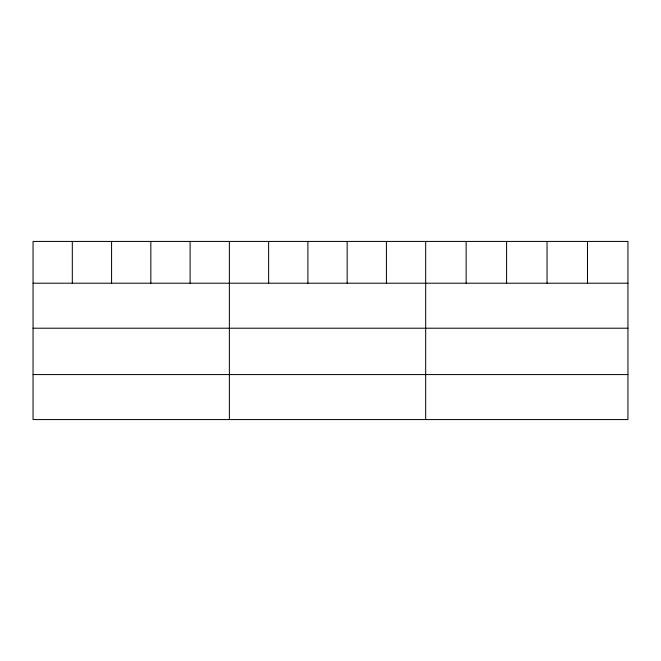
<?xml version="1.0" encoding="UTF-8"?>
<svg xmlns="http://www.w3.org/2000/svg" width="661" height="661" viewBox="0 0 661 661"><rect width="100%" height="100%" fill="white"/><g stroke="black" fill="none" stroke-linecap="round" stroke-linejoin="round"><path stroke-width="0.99" d="M627.95 328.211L627.95 241.43L33.05 241.43L33.05 419.57L627.95 419.57L627.95 328.211L33.05 328.211M33.05 283.205L627.95 283.205M33.05 374.572L627.95 374.572M587.497 241.43L587.497 283.205M547.044 241.43L547.044 283.205M506.59 241.43L506.59 283.205M466.137 241.43L466.137 283.205M425.684 241.43L425.684 419.57M386.421 241.43L386.421 283.205M347.157 241.43L347.157 283.205M307.894 241.43L307.894 283.205M268.63 241.43L268.63 283.205M229.367 241.43L229.367 419.57M190.104 241.43L190.104 283.205M150.84 241.43L150.84 283.205M111.577 241.43L111.577 283.205M72.313 241.43L72.313 283.205"/></g></svg>
